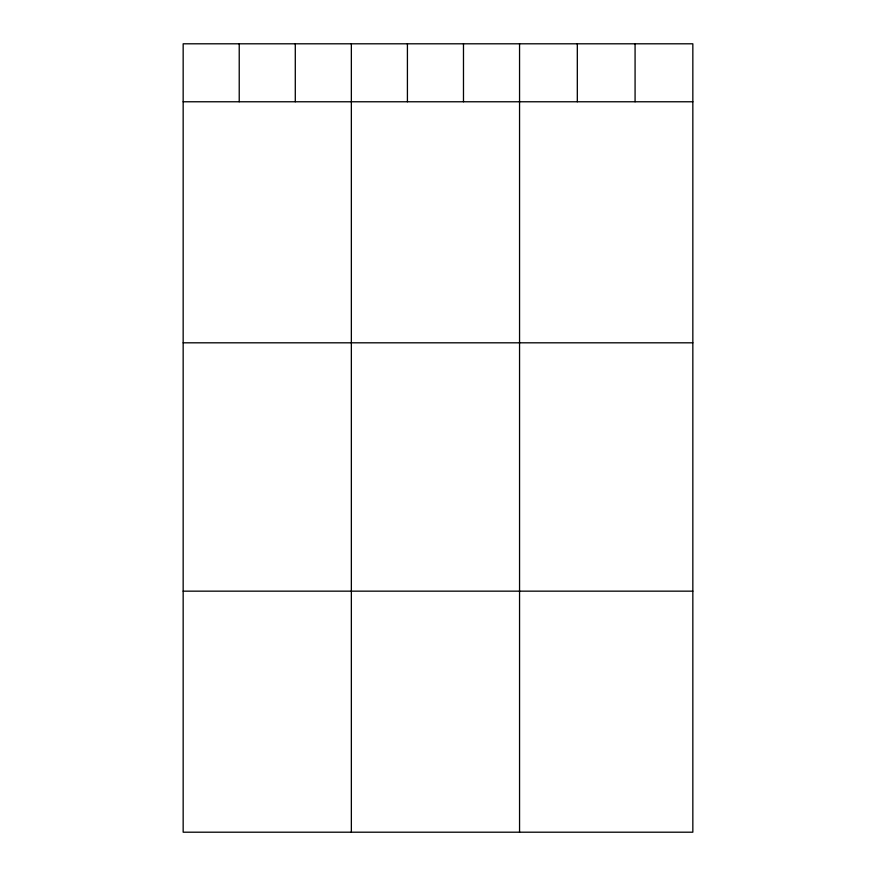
<?xml version="1.0" encoding="UTF-8"?>
<svg xmlns="http://www.w3.org/2000/svg" width="876" height="876" viewBox="0 0 876 876"><rect width="100%" height="100%" fill="white"/><g stroke="black" fill="none" stroke-linecap="round" stroke-linejoin="round"><path stroke-width="1.31" d="M692.839 101.769L692.839 832.2L183.161 832.2L183.161 43.8L692.839 43.8L692.839 101.769L183.161 101.769M183.161 342.812L692.839 342.812M183.161 591.158L692.839 591.158M635.078 43.8L635.078 101.769M577.317 43.8L577.317 101.769M519.556 43.8L519.556 832.2M463.481 43.8L463.481 101.769M407.417 43.8L407.417 101.769M351.353 43.8L351.353 832.2M295.289 43.8L295.289 101.769M239.225 43.8L239.225 101.769"/></g></svg>
